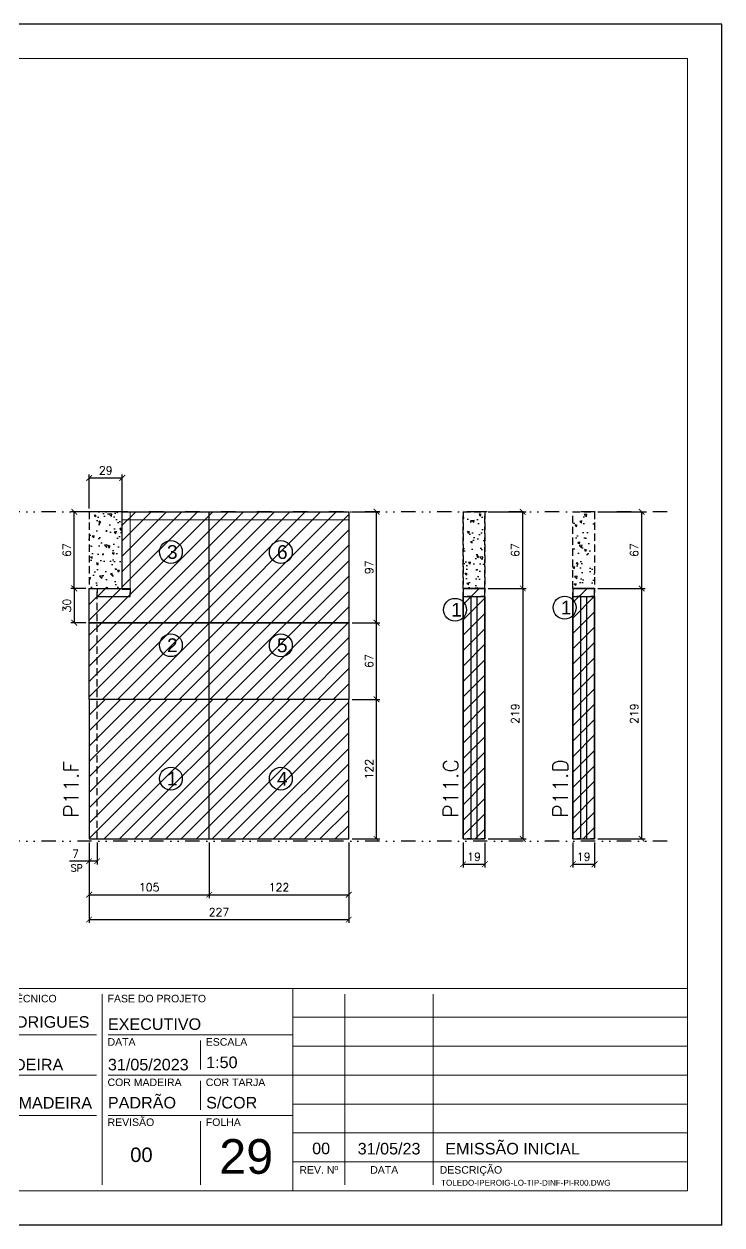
# Model space of a CAD drawing. Extents: x -23436 to 4767, y -3862 to 10024.
# Drawn here: x -18217 to -17606, y 632 to 1682 of the extents above; entities that cross this region are included whole.
import ezdxf
from ezdxf.enums import TextEntityAlignment as Align

# ---------------------------------------------------------------- set-up
doc = ezdxf.new("R2010")
doc.units = 0
doc.header["$PDMODE"] = 2
doc.header["$PDSIZE"] = 10
doc.linetypes.add('DIVIDE2', pattern=[0.625, 0.25, -0.125, 0, -0.125, 0, -0.125])
doc.linetypes.add('HIDDEN', pattern=[9.525, 6.35, -3.175])
doc.layers.get('0').update_dxf_attribs({"lineweight": 13})
doc.layers.get('Defpoints').update_dxf_attribs({"lineweight": 13})
for name, color, linetype, lineweight in [('A-GENM', 7, 'Continuous', 18), ('cotas', 4, 'Continuous', 13), ('FOLHA MB', 7, 'Continuous', 13), ('N° FOLHA', 5, 'Continuous', 13), ('Texto Seção', 7, 'Continuous', 15)]:
    doc.layers.add(name, color=color, linetype=linetype, lineweight=lineweight)
for name, color, linetype in [('Concreto', 250, 'HIDDEN'), ('Cota', 4, 'Continuous'), ('MB Logo', 254, 'Continuous'), ('Nível', 160, 'Continuous'), ('Painéis', 30, 'Continuous'), ('Reaproveitamento', 252, 'Continuous'), ('Romaneio', 10, 'Continuous'), ('Sarr 7x7', 104, 'Continuous'), ('Sarrafo de Pressão', 42, 'HIDDEN'), ('Texto Nível', 251, 'Continuous')]:
    doc.layers.add(name, color=color, linetype=linetype)
doc.layers.add('Laje_Perimetro', color=7, linetype='Continuous', plot=False)
doc.styles.add('ARIAL', font='arial.ttf', dxfattribs={"oblique": 15, "height": 25})
doc.styles.add('MB_C01', font='arial.ttf', dxfattribs={"height": 1.3})
doc.styles.add('MB_C02', font='arial.ttf', dxfattribs={"height": 2})
doc.styles.add('MB_C03', font='arial.ttf', dxfattribs={"height": 2.5})
doc.styles.add('MB_C04', font='arial.ttf', dxfattribs={"height": 6})
doc.styles.add('REGUA-120', font='ROMANS.shx', dxfattribs={"height": 15})
doc.styles.add('ROMANS', font='romans.shx')
doc.dimstyles.new('Cota Paínel', dxfattribs={"dimtxt": 7, "dimasz": 5, "dimexe": 3, "dimexo": 3, "dimgap": 3, "dimtad": 1, "dimdec": 1, "dimzin": 12, "dimdsep": 46, "dimtxsty": 'ROMANS', "dimblk": 'ARCHTICK', "dimcen": 0, "dimclrd": 4, "dimclre": 4, "dimclrt": 1, "dimadec": 1, "dimazin": 3, "dimtfac": 1, "dimtdec": 1, "dimtmove": 0, "dimatfit": 3, "dimldrblk": 'OBLIQUE', "dimfxl": 0, "dimtolj": 1, "dimtzin": 12, "dimarcsym": 0})
doc.dimstyles.new('PAINEL', dxfattribs={"dimtxt": 7, "dimasz": 5, "dimexe": 3, "dimexo": 3, "dimgap": 3, "dimtad": 1, "dimdec": 1, "dimzin": 12, "dimdsep": 46, "dimtxsty": 'ROMANS', "dimblk": 'ARCHTICK', "dimcen": 0, "dimclrd": 4, "dimclre": 4, "dimclrt": 1, "dimadec": 1, "dimazin": 3, "dimtfac": 1, "dimtdec": 1, "dimtmove": 0, "dimatfit": 3, "dimldrblk": 'OBLIQUE', "dimfxl": 0, "dimtolj": 1, "dimtzin": 12, "dimarcsym": 0})
pattern_1 = [(140, (-3170.02, 11675), (1.593909, 18.218467), [1.905, -20.955]), (85, (-3170.02, 11675), (-19.105685, -3.524342), [1.524, -16.764058]), (190.45144, (-3169.888, 11676.518), (-17.511775, 14.694125), [1.619, -17.809024]), (136.1842, (-3175.1, 11675), (4.204233, 27.107904), [2.8575, -31.4325]), (186.63556, (-3174.75, 11677.26), (-24.742612, 23.740413), [2.428502, -26.71356]), (81.18415, (-3175.1, 11675), (-24.742612, 23.740413), [2.285997, -25.145973]), (111, (-3173.83, 11677.54), (10.22652, 15.161439), [1.905, -20.955]), (56, (-3173.83, 11677.54), (-18.418797, 6.180203), [1.524, -16.764]), (161.45145, (-3172.978, 11678.803), (-8.192277, 21.341642), [1.619, -17.808994]), (127.5, (-3170.0204, 11675), (-8.455504, 0.3088603), [0, -16.5608, 0, -17.018, 0, -16.8275]), (97.5, (-3170.02, 11675), (-10.0180575, 6.6819663), [0, -9.7028, 0, -16.1798, 0, -6.4135]), (57.5, (-3170.0204, 11669.336), (0.5728744, 13.5590595), [0, -6.35, 0, -19.812, 0, -26.289]), (47.5, (-3170.02, 11666.796), (-2.542649, 14.812918), [0, -8.255, 0, -13.1572, 0, -18.669])]
pattern_2 = [(45, (-3170.02, 11500), (-6.735192, 6.735192), [])]

# ---------------------------------------------------------------- blocks, each defined once
blk = doc.blocks.new('A$C169d8357')
at = {"layer": 'FOLHA MB', "color": 1}
for p, q in [((1109.8, 356.7), (70, 356.7)), ((943.1, 351.7), (943.1, 185)), ((1109.8, 356.7), (1109.8, 179.9)), ((1455, 356.7), (1109.8, 356.7)), ((1155.3, 185), (1155.3, 351.7)), ((1232.6, 351.7), (1232.6, 185)), ((1455, 331.5), (1109.8, 331.5)), ((938.1, 316.3), (791.6, 316.3)), ((1109.8, 316.3), (948.2, 316.3)), ((1029, 311.3), (1029, 286)), ((1455, 306.2), (1109.8, 306.2)), ((938.1, 281), (791.6, 281)), ((1109.8, 281), (948.2, 281)), ((1029, 275.9), (1029, 250.7)), ((1455, 281), (1109.8, 281)), ((1455, 255.7), (1109.8, 255.7)), ((938.1, 245.6), (450.7, 245.6)), ((1109.8, 245.6), (948.2, 245.6)), ((1029, 240.6), (1029, 185)), ((1455, 230.4), (1109.8, 230.4)), ((1455, 205.2), (1109.8, 205.2))]:
    blk.add_line(p, q, dxfattribs=at)
for points in [[(0, 1199.9), (0, 149.9), (1485, 149.9), (1485, 1199.9)], [(70, 1169.9), (70, 179.9), (1455, 179.9), (1455, 1169.9)]]:
    blk.add_lwpolyline(points, close=True, dxfattribs=at)
at = {"layer": 'FOLHA MB', "color": 6, "style": 'MB_C01'}
for s, height, p in [('RESPONSÁVEL TÉCNICO', 6.566, (791.2, 344.6)), ('FASE DO PROJETO', 6.566, (947.8, 344.6)), ('DATA', 6.57, (947.8, 306.7)), ('ESCALA', 6.57, (1033.7, 306.7)), ('COR MADEIRA', 6.566, (947.8, 271.4)), ('COR TARJA', 6.57, (1033.7, 271.4)), ('REVISÃO', 6.57, (947.8, 236.5)), ('FOLHA', 6.57, (1033.7, 236.5))]:
    blk.add_text(s, height=height, dxfattribs=at).set_placement(p)
at = {"layer": 'FOLHA MB', "color": 5}
for s, height, style, p in [('DANIEL RODRIGUES', 10.102, 'MB_C02', (791.6, 322.4)), ('EXECUTIVO', 10.1, 'MB_C02', (948.1, 320.5)), ('THAÍS BANDEIRA', 10.102, 'MB_C02', (791.5, 285.1)), ('31/05/2023', 10.1, 'MB_C02', (948.1, 285.1)), ('1:50', 10.1, 'MB_C02', (1034, 287.1)), ('PADRÃO', 10.1, 'MB_C02', (948.1, 251.8)), ('FORMA DE MADEIRA', 10.102, 'MB_C02', (791.6, 251.7)), ('S/COR', 10.1, 'MB_C02', (1034, 251.8)), ('00', 10.1, 'MB_C02', (1126.7, 211.8)), ('31/05/23', 10.1, 'MB_C02', (1166.5, 211.6)), ('EMISSÃO INICIAL', 10.102, 'MB_C02', (1243.1, 211.6)), ('00', 12.63, 'MB_C03', (967.6, 205))]:
    blk.add_text(s, height=height, dxfattribs=dict(at, style=style)).set_placement(p)
at = {"layer": 'FOLHA MB', "color": 6, "style": 'MB_C01'}
for s, p in [('REV. Nº', (1132.5, 198.1)), ('DATA', (1189.7, 198.1)), ('DESCRIÇÃO', (1265.5, 198.1))]:
    blk.add_text(s, height=6.57, dxfattribs=at).set_placement(p, align=Align.MIDDLE_CENTER)
at = {"layer": 'FOLHA MB', "insert": (1239.4, 189.4), "char_height": 5.051, "width": 210.818, "attachment_point": 1, "style": 'MB_C04'}
blk.add_mtext('TOLEDO-IPEROIG-LO-TIP-DINF-PI-R00.DWG', dxfattribs=at)
blk = doc.blocks.new('_ArchTick')
at = {"color": 0, "linetype": 'ByBlock', "const_width": 0.15}
blk.add_lwpolyline([(-0.5, -0.5), (0.5, 0.5)], dxfattribs=at)
blk = doc.blocks.new('*D4325')
at = {"layer": 'Cota', "color": 4, "lineweight": -2, "transparency": 16777216}
for p, q in [((-18159.7, 966.8), (-18159.7, 896.3)), ((-17932.7, 966.8), (-17932.7, 896.3)), ((-18159.7, 899.3), (-17932.7, 899.3))]:
    blk.add_line(p, q, dxfattribs=at)
at = {"layer": 'Defpoints', "color": 0, "transparency": 16777216}
for p in [(-18159.7, 969.8), (-17932.7, 969.8), (-17932.7, 899.3)]:
    blk.add_point(p, dxfattribs=at)
at = {"layer": 'Cota', "color": 4, "lineweight": -2, "transparency": 16777216, "xscale": 5, "yscale": 5, "zscale": 5, "rotation": 180}
blk.add_blockref('_ArchTick', (-18159.7, 899.3), dxfattribs=at)
at = {"layer": 'Cota', "color": 4, "lineweight": -2, "transparency": 16777216, "xscale": 5, "yscale": 5, "zscale": 5}
blk.add_blockref('_ArchTick', (-17932.7, 899.3), dxfattribs=at)
at = {"layer": 'Cota', "color": 1, "transparency": 16777216, "insert": (-18046.2, 905.8), "char_height": 7, "attachment_point": 5, "style": 'ROMANS'}
blk.add_mtext('\\A1;227', dxfattribs=at)
blk = doc.blocks.new('_OBLIQUE')
at = {"color": 0, "linetype": 'ByBlock', "lineweight": -2}
for p, q in [((0, 0), (-1, 0)), ((-0.5, -0.5), (0.5, 0.5))]:
    blk.add_line(p, q, dxfattribs=at)
blk = doc.blocks.new('*D4326')
at = {"layer": 'Cota', "color": 4, "lineweight": -2, "transparency": 16777216}
for p, q in [((-17929.7, 1091.8), (-17905.4, 1091.8)), ((-17908.4, 969.8), (-17908.4, 1091.8)), ((-17929.7, 969.8), (-17905.4, 969.8))]:
    blk.add_line(p, q, dxfattribs=at)
at = {"layer": 'Defpoints', "color": 0, "transparency": 16777216}
for p in [(-17932.7, 1091.8), (-17908.4, 1091.8), (-17932.7, 969.8)]:
    blk.add_point(p, dxfattribs=at)
at = {"layer": 'Cota', "color": 4, "lineweight": -2, "transparency": 16777216, "xscale": 5, "yscale": 5, "zscale": 5}
for p, rotation in [((-17908.4, 1091.8), 90), ((-17908.4, 969.8), 270)]:
    blk.add_blockref('_ArchTick', p, dxfattribs=dict(at, rotation=rotation))
at = {"layer": 'Cota', "color": 1, "transparency": 16777216, "insert": (-17914.9, 1030.8), "char_height": 7, "attachment_point": 5, "rotation": 90, "style": 'ROMANS'}
blk.add_mtext('\\A1;122', dxfattribs=at)
blk = doc.blocks.new('*D4327')
at = {"layer": 'Cota', "color": 4, "lineweight": -2, "transparency": 16777216}
for p, q in [((-18159.7, 966.8), (-18159.7, 947.3)), ((-18152.7, 966.8), (-18152.7, 947.3)), ((-18159.7, 950.3), (-18176.9, 950.3)), ((-18152.7, 950.3), (-18159.7, 950.3))]:
    blk.add_line(p, q, dxfattribs=at)
at = {"layer": 'Defpoints', "color": 0, "transparency": 16777216}
for p in [(-18159.7, 969.8), (-18152.7, 969.8), (-18159.7, 950.3)]:
    blk.add_point(p, dxfattribs=at)
at = {"layer": 'Cota', "color": 4, "lineweight": -2, "transparency": 16777216, "xscale": 5, "yscale": 5, "zscale": 5, "rotation": 180}
blk.add_blockref('_ArchTick', (-18159.7, 950.3), dxfattribs=at)
at = {"layer": 'Cota', "color": 4, "lineweight": -2, "transparency": 16777216, "xscale": 5, "yscale": 5, "zscale": 5}
blk.add_blockref('_ArchTick', (-18152.7, 950.3), dxfattribs=at)
at = {"layer": 'Cota', "color": 1, "transparency": 16777216, "insert": (-18171.6, 956.8), "char_height": 7, "attachment_point": 5, "style": 'ROMANS'}
blk.add_mtext('\\A1;7', dxfattribs=at)
blk = doc.blocks.new('*D4328')
at = {"layer": 'Cota', "color": 4, "lineweight": -2, "transparency": 16777216}
for p, q in [((-18159.7, 966.8), (-18159.7, 918)), ((-18054.7, 966.8), (-18054.7, 918)), ((-18159.7, 921), (-18054.7, 921))]:
    blk.add_line(p, q, dxfattribs=at)
at = {"layer": 'Defpoints', "color": 0, "transparency": 16777216}
for p in [(-18159.7, 969.8), (-18054.7, 969.8), (-18054.7, 921)]:
    blk.add_point(p, dxfattribs=at)
at = {"layer": 'Cota', "color": 4, "lineweight": -2, "transparency": 16777216, "xscale": 5, "yscale": 5, "zscale": 5, "rotation": 180}
blk.add_blockref('_ArchTick', (-18159.7, 921), dxfattribs=at)
at = {"layer": 'Cota', "color": 4, "lineweight": -2, "transparency": 16777216, "xscale": 5, "yscale": 5, "zscale": 5}
blk.add_blockref('_ArchTick', (-18054.7, 921), dxfattribs=at)
at = {"layer": 'Cota', "color": 1, "transparency": 16777216, "insert": (-18107.2, 927.5), "char_height": 7, "attachment_point": 5, "style": 'ROMANS'}
blk.add_mtext('\\A1;105', dxfattribs=at)
blk = doc.blocks.new('*D4329')
at = {"layer": 'Cota', "color": 4, "lineweight": -2, "transparency": 16777216}
for p, q in [((-18054.7, 966.8), (-18054.7, 918)), ((-17932.7, 966.8), (-17932.7, 918)), ((-18054.7, 921), (-17932.7, 921))]:
    blk.add_line(p, q, dxfattribs=at)
at = {"layer": 'Defpoints', "color": 0, "transparency": 16777216}
for p in [(-18054.7, 969.8), (-17932.7, 969.8), (-17932.7, 921)]:
    blk.add_point(p, dxfattribs=at)
at = {"layer": 'Cota', "color": 4, "lineweight": -2, "transparency": 16777216, "xscale": 5, "yscale": 5, "zscale": 5, "rotation": 180}
blk.add_blockref('_ArchTick', (-18054.7, 921), dxfattribs=at)
at = {"layer": 'Cota', "color": 4, "lineweight": -2, "transparency": 16777216, "xscale": 5, "yscale": 5, "zscale": 5}
blk.add_blockref('_ArchTick', (-17932.7, 921), dxfattribs=at)
at = {"layer": 'Cota', "color": 1, "transparency": 16777216, "insert": (-17993.7, 927.5), "char_height": 7, "attachment_point": 5, "style": 'ROMANS'}
blk.add_mtext('\\A1;122', dxfattribs=at)
blk = doc.blocks.new('*D4348')
at = {"layer": 'Cota', "color": 4, "lineweight": -2, "transparency": 16777216}
for p, q in [((-17736.8, 966.8), (-17736.8, 944.7)), ((-17717.8, 966.8), (-17717.8, 944.7)), ((-17736.8, 947.7), (-17717.8, 947.7))]:
    blk.add_line(p, q, dxfattribs=at)
at = {"layer": 'Defpoints', "color": 0, "transparency": 16777216}
for p in [(-17736.8, 969.8), (-17717.8, 969.8), (-17717.8, 947.7)]:
    blk.add_point(p, dxfattribs=at)
at = {"layer": 'Cota', "color": 4, "lineweight": -2, "transparency": 16777216, "xscale": 5, "yscale": 5, "zscale": 5, "rotation": 180}
blk.add_blockref('_ArchTick', (-17736.8, 947.7), dxfattribs=at)
at = {"layer": 'Cota', "color": 4, "lineweight": -2, "transparency": 16777216, "xscale": 5, "yscale": 5, "zscale": 5}
blk.add_blockref('_ArchTick', (-17717.8, 947.7), dxfattribs=at)
at = {"layer": 'Cota', "color": 1, "transparency": 16777216, "insert": (-17727.3, 954.2), "char_height": 7, "attachment_point": 5, "style": 'ROMANS'}
blk.add_mtext('\\A1;19', dxfattribs=at)
blk = doc.blocks.new('*D4349')
at = {"layer": 'Cota', "color": 4, "lineweight": -2, "transparency": 16777216}
for p, q in [((-17714.8, 1255.8), (-17673.6, 1255.8)), ((-17676.6, 1188.8), (-17676.6, 1255.8)), ((-17714.8, 1188.8), (-17673.6, 1188.8))]:
    blk.add_line(p, q, dxfattribs=at)
at = {"layer": 'Defpoints', "color": 0, "transparency": 16777216}
for p in [(-17717.8, 1255.8), (-17676.6, 1255.8), (-17717.8, 1188.8)]:
    blk.add_point(p, dxfattribs=at)
at = {"layer": 'Cota', "color": 4, "lineweight": -2, "transparency": 16777216, "xscale": 5, "yscale": 5, "zscale": 5}
for p, rotation in [((-17676.6, 1255.8), 90), ((-17676.6, 1188.8), 270)]:
    blk.add_blockref('_ArchTick', p, dxfattribs=dict(at, rotation=rotation))
at = {"layer": 'Cota', "color": 1, "transparency": 16777216, "insert": (-17683.1, 1222.3), "char_height": 7, "attachment_point": 5, "rotation": 90, "style": 'ROMANS'}
blk.add_mtext('\\A1;67', dxfattribs=at)
blk = doc.blocks.new('*D4350')
at = {"layer": 'Cota', "color": 4, "lineweight": -2, "transparency": 16777216}
for p, q in [((-17810.7, 1255.8), (-17777.6, 1255.8)), ((-17780.6, 1188.8), (-17780.6, 1255.8)), ((-17810.7, 1188.8), (-17777.6, 1188.8))]:
    blk.add_line(p, q, dxfattribs=at)
at = {"layer": 'Defpoints', "color": 0, "transparency": 16777216}
for p in [(-17813.7, 1255.8), (-17780.6, 1255.8), (-17813.7, 1188.8)]:
    blk.add_point(p, dxfattribs=at)
at = {"layer": 'Cota', "color": 4, "lineweight": -2, "transparency": 16777216, "xscale": 5, "yscale": 5, "zscale": 5}
for p, rotation in [((-17780.6, 1255.8), 90), ((-17780.6, 1188.8), 270)]:
    blk.add_blockref('_ArchTick', p, dxfattribs=dict(at, rotation=rotation))
at = {"layer": 'Cota', "color": 1, "transparency": 16777216, "insert": (-17787.1, 1222.3), "char_height": 7, "attachment_point": 5, "rotation": 90, "style": 'ROMANS'}
blk.add_mtext('\\A1;67', dxfattribs=at)
blk = doc.blocks.new('*D4351')
at = {"layer": 'Cota', "color": 4, "lineweight": -2, "transparency": 16777216}
for p, q in [((-17832.7, 966.8), (-17832.7, 944.7)), ((-17813.7, 966.8), (-17813.7, 944.7)), ((-17832.7, 947.7), (-17813.7, 947.7))]:
    blk.add_line(p, q, dxfattribs=at)
at = {"layer": 'Defpoints', "color": 0, "transparency": 16777216}
for p in [(-17832.7, 969.8), (-17813.7, 969.8), (-17813.7, 947.7)]:
    blk.add_point(p, dxfattribs=at)
at = {"layer": 'Cota', "color": 4, "lineweight": -2, "transparency": 16777216, "xscale": 5, "yscale": 5, "zscale": 5, "rotation": 180}
blk.add_blockref('_ArchTick', (-17832.7, 947.7), dxfattribs=at)
at = {"layer": 'Cota', "color": 4, "lineweight": -2, "transparency": 16777216, "xscale": 5, "yscale": 5, "zscale": 5}
blk.add_blockref('_ArchTick', (-17813.7, 947.7), dxfattribs=at)
at = {"layer": 'Cota', "color": 1, "transparency": 16777216, "insert": (-17823.2, 954.2), "char_height": 7, "attachment_point": 5, "style": 'ROMANS'}
blk.add_mtext('\\A1;19', dxfattribs=at)
blk = doc.blocks.new('*D4353')
at = {"layer": 'Cota', "color": 4, "lineweight": -2, "transparency": 16777216}
for p, q in [((-17810.7, 1188.8), (-17777.6, 1188.8)), ((-17780.6, 1188.8), (-17780.6, 969.8)), ((-17810.7, 969.8), (-17777.6, 969.8))]:
    blk.add_line(p, q, dxfattribs=at)
at = {"layer": 'Defpoints', "color": 0, "transparency": 16777216}
for p in [(-17813.7, 1188.8), (-17813.7, 969.8), (-17780.6, 969.8)]:
    blk.add_point(p, dxfattribs=at)
at = {"layer": 'Cota', "color": 4, "lineweight": -2, "transparency": 16777216, "xscale": 5, "yscale": 5, "zscale": 5}
for p, rotation in [((-17780.6, 1188.8), 90), ((-17780.6, 969.8), 270)]:
    blk.add_blockref('_ArchTick', p, dxfattribs=dict(at, rotation=rotation))
at = {"layer": 'Cota', "color": 1, "transparency": 16777216, "insert": (-17787.1, 1079.3), "char_height": 7, "attachment_point": 5, "rotation": 90, "style": 'ROMANS'}
blk.add_mtext('\\A1;219', dxfattribs=at)
blk = doc.blocks.new('*D4354')
at = {"layer": 'Cota', "color": 4, "lineweight": -2, "transparency": 16777216}
for p, q in [((-17714.8, 1188.8), (-17673.6, 1188.8)), ((-17676.6, 969.8), (-17676.6, 1188.8)), ((-17714.8, 969.8), (-17673.6, 969.8))]:
    blk.add_line(p, q, dxfattribs=at)
at = {"layer": 'Defpoints', "color": 0, "transparency": 16777216}
for p in [(-17717.8, 1188.8), (-17676.6, 1188.8), (-17717.8, 969.8)]:
    blk.add_point(p, dxfattribs=at)
at = {"layer": 'Cota', "color": 4, "lineweight": -2, "transparency": 16777216, "xscale": 5, "yscale": 5, "zscale": 5}
for p, rotation in [((-17676.6, 1188.8), 90), ((-17676.6, 969.8), 270)]:
    blk.add_blockref('_ArchTick', p, dxfattribs=dict(at, rotation=rotation))
at = {"layer": 'Cota', "color": 1, "transparency": 16777216, "insert": (-17683.1, 1079.3), "char_height": 7, "attachment_point": 5, "rotation": 90, "style": 'ROMANS'}
blk.add_mtext('\\A1;219', dxfattribs=at)
blk = doc.blocks.new('*D4355')
at = {"layer": 'Cota', "color": 4, "lineweight": -2, "transparency": 16777216}
for p, q in [((-17929.7, 1158.8), (-17905.4, 1158.8)), ((-17908.4, 1091.8), (-17908.4, 1158.8)), ((-17929.7, 1091.8), (-17905.4, 1091.8))]:
    blk.add_line(p, q, dxfattribs=at)
at = {"layer": 'Defpoints', "color": 0, "transparency": 16777216}
for p in [(-17932.7, 1158.8), (-17908.4, 1158.8), (-17932.7, 1091.8)]:
    blk.add_point(p, dxfattribs=at)
at = {"layer": 'Cota', "color": 4, "lineweight": -2, "transparency": 16777216, "xscale": 5, "yscale": 5, "zscale": 5}
for p, rotation in [((-17908.4, 1158.8), 90), ((-17908.4, 1091.8), 270)]:
    blk.add_blockref('_ArchTick', p, dxfattribs=dict(at, rotation=rotation))
at = {"layer": 'Cota', "color": 1, "transparency": 16777216, "insert": (-17914.9, 1125.3), "char_height": 7, "attachment_point": 5, "rotation": 90, "style": 'ROMANS'}
blk.add_mtext('\\A1;67', dxfattribs=at)
blk = doc.blocks.new('*D4358')
at = {"layer": 'A-GENM', "color": 4, "lineweight": -2, "transparency": 16777216}
for p, q in [((-17929.7, 1255.8), (-17905.4, 1255.8)), ((-17908.4, 1158.8), (-17908.4, 1255.8)), ((-17929.7, 1158.8), (-17905.4, 1158.8))]:
    blk.add_line(p, q, dxfattribs=at)
at = {"layer": 'Defpoints', "color": 0, "transparency": 16777216}
for p in [(-17932.7, 1255.8), (-17908.4, 1255.8), (-17932.7, 1158.8)]:
    blk.add_point(p, dxfattribs=at)
at = {"layer": 'A-GENM', "color": 4, "lineweight": -2, "transparency": 16777216, "xscale": 5, "yscale": 5, "zscale": 5}
for p, rotation in [((-17908.4, 1255.8), 90), ((-17908.4, 1158.8), 270)]:
    blk.add_blockref('_ArchTick', p, dxfattribs=dict(at, rotation=rotation))
at = {"layer": 'A-GENM', "color": 1, "transparency": 16777216, "insert": (-17914.9, 1207.3), "char_height": 7, "attachment_point": 5, "rotation": 90, "style": 'ROMANS'}
blk.add_mtext('\\A1;97', dxfattribs=at)
blk = doc.blocks.new('*D4256')
at = {"layer": 'cotas', "color": 4, "lineweight": -2, "transparency": 16777216}
for p, q in [((-18159.7, 1258.8), (-18159.7, 1288.4)), ((-18159.7, 1285.4), (-18130.7, 1285.4)), ((-18130.7, 1255.3), (-18130.7, 1288.4))]:
    blk.add_line(p, q, dxfattribs=at)
at = {"layer": 'Defpoints', "color": 0, "transparency": 16777216}
for p in [(-18130.7, 1285.4), (-18159.7, 1255.8), (-18130.7, 1252.3)]:
    blk.add_point(p, dxfattribs=at)
at = {"layer": 'cotas', "color": 4, "lineweight": -2, "transparency": 16777216, "xscale": 5, "yscale": 5, "zscale": 5, "rotation": 180}
blk.add_blockref('_ArchTick', (-18159.7, 1285.4), dxfattribs=at)
at = {"layer": 'cotas', "color": 4, "lineweight": -2, "transparency": 16777216, "xscale": 5, "yscale": 5, "zscale": 5}
blk.add_blockref('_ArchTick', (-18130.7, 1285.4), dxfattribs=at)
at = {"layer": 'cotas', "color": 1, "transparency": 16777216, "insert": (-18145.2, 1291.9), "char_height": 7, "attachment_point": 5, "style": 'ROMANS'}
blk.add_mtext('\\A1;29', dxfattribs=at)
blk = doc.blocks.new('*D6304')
at = {"layer": 'Defpoints', "color": 0, "transparency": 16777216}
for p in [(-18159.7, 1188.8), (-18172.7, 1158.8), (-18159.7, 1158.8)]:
    blk.add_point(p, dxfattribs=at)
at = {"layer": 'Texto Nível', "color": 4, "lineweight": -2, "transparency": 16777216}
for p, q in [((-18162.7, 1188.8), (-18175.7, 1188.8)), ((-18172.7, 1188.8), (-18172.7, 1158.8)), ((-18162.7, 1158.8), (-18175.7, 1158.8))]:
    blk.add_line(p, q, dxfattribs=at)
at = {"layer": 'Texto Nível', "color": 4, "lineweight": -2, "transparency": 16777216, "xscale": 5, "yscale": 5, "zscale": 5}
for p, rotation in [((-18172.7, 1188.8), 90), ((-18172.7, 1158.8), 270)]:
    blk.add_blockref('_ArchTick', p, dxfattribs=dict(at, rotation=rotation))
at = {"layer": 'Texto Nível', "color": 1, "transparency": 16777216, "insert": (-18179.2, 1173.8), "char_height": 7, "attachment_point": 5, "rotation": 90, "style": 'ROMANS'}
blk.add_mtext('\\A1;30', dxfattribs=at)
blk = doc.blocks.new('*D6305')
at = {"layer": 'Defpoints', "color": 0, "transparency": 16777216}
for p in [(-18172.7, 1255.8), (-18130.7, 1255.8), (-18159.7, 1188.8)]:
    blk.add_point(p, dxfattribs=at)
at = {"layer": 'Texto Nível', "color": 4, "lineweight": -2, "transparency": 16777216}
for p, q in [((-18133.7, 1255.8), (-18175.7, 1255.8)), ((-18172.7, 1188.8), (-18172.7, 1255.8)), ((-18162.7, 1188.8), (-18175.7, 1188.8))]:
    blk.add_line(p, q, dxfattribs=at)
at = {"layer": 'Texto Nível', "color": 4, "lineweight": -2, "transparency": 16777216, "xscale": 5, "yscale": 5, "zscale": 5}
for p, rotation in [((-18172.7, 1255.8), 90), ((-18172.7, 1188.8), 270)]:
    blk.add_blockref('_ArchTick', p, dxfattribs=dict(at, rotation=rotation))
at = {"layer": 'Texto Nível', "color": 1, "transparency": 16777216, "insert": (-18179.2, 1222.3), "char_height": 7, "attachment_point": 5, "rotation": 90, "style": 'ROMANS'}
blk.add_mtext('\\A1;67', dxfattribs=at)

msp = doc.modelspace()

# ---------------------------------------------------------------- hatches: boundary and pattern name
at = {"layer": 'Concreto'}
h = msp.add_hatch(dxfattribs=at)
h.set_pattern_fill('AR-CONC', color=256, scale=0.1, angle=-270)
h.set_pattern_definition([(140, (-3279.43, 11631), (1.593909, 18.218467), [1.905, -20.955]), (85, (-3279.43, 11631), (-19.105685, -3.524342), [1.524, -16.764058]), (190.45144, (-3279.297, 11632.518), (-17.511775, 14.694125), [1.619, -17.809024]), (136.1842, (-3284.51, 11631), (4.204233, 27.107904), [2.8575, -31.4325]), (186.63556, (-3284.16, 11633.26), (-24.742612, 23.740413), [2.428502, -26.71356]), (81.18415, (-3284.51, 11631), (-24.742612, 23.740413), [2.285997, -25.145973]), (111, (-3283.24, 11633.54), (10.22652, 15.161439), [1.905, -20.955]), (56, (-3283.24, 11633.54), (-18.418797, 6.180203), [1.524, -16.764]), (161.45145, (-3282.387, 11634.804), (-8.192277, 21.341642), [1.619, -17.808994]), (127.5, (-3279.4296, 11631), (-8.455504, 0.3088603), [0, -16.5608, 0, -17.018, 0, -16.8275]), (97.5, (-3279.43, 11631), (-10.0180575, 6.6819663), [0, -9.7028, 0, -16.1798, 0, -6.4135]), (57.5, (-3279.4296, 11625.336), (0.5728744, 13.5590595), [0, -6.35, 0, -19.812, 0, -26.289]), (47.5, (-3279.43, 11622.796), (-2.542649, 14.812918), [0, -8.255, 0, -13.1572, 0, -18.669])])
h.paths.add_polyline_path([(-18159.742, 1188.818), (-18130.742, 1188.818), (-18130.742, 1255.818), (-18159.742, 1255.818)])
h = msp.add_hatch(dxfattribs=at)
h.set_pattern_fill('AR-CONC', color=256, scale=0.1, angle=-270)
h.set_pattern_definition(pattern_1)
h.paths.add_polyline_path([(-17832.323, 1255.818), (-17813.323, 1255.818), (-17813.68, 1188.818), (-17832.68, 1188.818)])
h = msp.add_hatch(dxfattribs=at)
h.set_pattern_fill('AR-CONC', color=256, scale=0.1, angle=-270)
h.set_pattern_definition(pattern_1)
h.paths.add_polyline_path([(-17736.82, 1255.818), (-17717.82, 1255.818), (-17717.82, 1188.818), (-17736.82, 1188.818)])
at = {"layer": 'Reaproveitamento'}
h = msp.add_hatch(dxfattribs=at)
h.set_pattern_fill('ANSI31', color=256, scale=3, style=0)
h.set_pattern_definition([(45, (-11602.353, -4e-12), (-6.735192, 6.735192), [])])
h.paths.add_polyline_path([(-18159.742, 1158.818), (-18159.742, 1188.818), (-18130.742, 1188.818), (-18130.742, 1255.818), (-17932.742, 1255.818), (-17932.742, 1158.818)])
h = msp.add_hatch(dxfattribs=at)
h.set_pattern_fill('ANSI31', color=256, scale=3, style=0)
h.set_pattern_definition(pattern_2)
h.paths.add_polyline_path([(-17832.68, 969.818), (-17813.68, 969.818), (-17813.68, 1188.818), (-17832.68, 1188.818)])
h = msp.add_hatch(dxfattribs=at)
h.set_pattern_fill('ANSI31', color=256, scale=3, style=0)
h.set_pattern_definition(pattern_2)
h.paths.add_polyline_path([(-17736.82, 969.818), (-17717.82, 969.818), (-17717.82, 1188.818), (-17736.82, 1188.818)])
h = msp.add_hatch(dxfattribs=at)
h.set_pattern_fill('ANSI31', color=256, scale=3, style=0)
h.set_pattern_definition([(45, (1585, -4e-12), (-6.735192, 6.735192), [])])
h.paths.add_polyline_path([(-18159.742, 1158.818), (-17932.742, 1158.818), (-17932.742, 1091.818), (-18159.742, 1091.818)])
h = msp.add_hatch(dxfattribs=at)
h.set_pattern_fill('ANSI31', color=256, scale=3, style=0)
h.set_pattern_definition([(45, (1662.912, 4601.359), (-6.735192, 6.735192), [])])
h.paths.add_polyline_path([(-18159.742, 969.818), (-17932.742, 969.818), (-17932.742, 1091.818), (-18159.742, 1091.818)])

# ---------------------------------------------------------------- linework, layer by layer
at = {"layer": 'Concreto'}
for points in [[(-18159.742, 1188.818), (-18130.742, 1188.818), (-18130.742, 1255.818), (-18159.742, 1255.818)], [(-17832.68, 1188.818), (-17813.68, 1188.818), (-17813.68, 1255.818), (-17832.68, 1255.818)], [(-17832.68, 1255.818), (-17813.68, 1255.818), (-17813.68, 1188.818), (-17832.68, 1188.818)], [(-17736.82, 1255.818), (-17717.82, 1255.818), (-17717.82, 1188.818), (-17736.82, 1188.818)]]:
    msp.add_lwpolyline(points, close=True, dxfattribs=at)
at = {"layer": 'cotas', "color": 50}
for p, q in [((-18130.742, 1187.818), (-18130.742, 1255.818)), ((-18130.742, 1255.818), (-18127.242, 1255.818)), ((-18130.742, 1255.818), (-18130.742, 1252.318)), ((-18130.742, 1255.818), (-17932.742, 1255.818)), ((-18130.742, 1248.818), (-18130.742, 1252.318)), ((-18123.742, 1255.818), (-18127.242, 1255.818)), ((-18123.742, 1187.818), (-18123.742, 1255.818)), ((-17932.742, 1255.818), (-17932.742, 1252.318)), ((-17932.742, 1248.818), (-17932.742, 1252.318)), ((-18130.742, 1248.818), (-17932.742, 1248.818)), ((-18130.742, 1187.818), (-18127.242, 1187.818)), ((-18123.742, 1187.818), (-18127.242, 1187.818))]:
    msp.add_line(p, q, dxfattribs=at)
at = {"layer": 'Laje_Perimetro'}
msp.add_lwpolyline([(-17606.377, 1682.259), (-19091.397, 1682.259), (-19091.397, 632.259), (-17606.377, 632.259)], close=True, dxfattribs=at)
at = {"layer": 'Nível', "linetype": 'DIVIDE2', "ltscale": 50}
for p, q in [((-17654.314, 1255.818), (-18998.675, 1255.818)), ((-17654.314, 967.818), (-18998.675, 967.818))]:
    msp.add_line(p, q, dxfattribs=at)
at = {"layer": 'Painéis', "color": 32, "true_color": 0xcd6928}
msp.add_line((-18054.742, 969.818), (-18054.742, 1255.818), dxfattribs=at)
for points in [[(-18159.742, 1158.818), (-18159.742, 1188.818), (-18130.742, 1188.818), (-18130.742, 1255.818), (-17932.742, 1255.818), (-17932.742, 1158.818)], [(-17832.68, 969.818), (-17813.68, 969.818), (-17813.68, 1188.818), (-17832.68, 1188.818)], [(-17736.82, 969.818), (-17717.82, 969.818), (-17717.82, 1188.818), (-17736.82, 1188.818)], [(-17736.82, 1188.818), (-17717.82, 1188.818), (-17717.82, 1188.818), (-17736.82, 1188.818)], [(-18159.742, 1158.818), (-17932.742, 1158.818), (-17932.742, 1091.818), (-18159.742, 1091.818)], [(-18159.742, 969.818), (-17932.742, 969.818), (-17932.742, 1091.818), (-18159.742, 1091.818)]]:
    msp.add_lwpolyline(points, close=True, dxfattribs=at)
at = {"layer": 'Romaneio'}
for centre in [(-18088.239, 1220.679), (-17992.094, 1220.582), (-17839.801, 1170.133), (-17743.941, 1172.012), (-18088.239, 1139.142), (-17992.094, 1139.045), (-18088.239, 1022.539), (-17992.094, 1022.441)]:
    msp.add_circle(centre, 10, dxfattribs=at)
at = {"layer": 'Sarr 7x7', "color": 50}
for p, q in [((-18152.742, 1188.818), (-18152.742, 1185.318)), ((-18152.742, 1188.818), (-18123.742, 1188.818)), ((-18123.742, 1188.818), (-18123.742, 1185.318)), ((-17832.68, 1188.818), (-17832.68, 1185.318)), ((-17832.68, 1188.818), (-17813.68, 1188.818)), ((-17813.68, 1188.818), (-17813.68, 1185.318)), ((-17736.82, 1188.818), (-17736.82, 1185.318)), ((-17736.82, 1188.818), (-17717.82, 1188.818)), ((-17717.82, 1188.818), (-17717.82, 1185.318)), ((-18152.742, 1181.818), (-18152.742, 1185.318)), ((-18152.742, 1181.818), (-18123.742, 1181.818)), ((-18123.742, 1181.818), (-18123.742, 1185.318)), ((-17832.68, 1181.818), (-17832.68, 1185.318)), ((-17832.68, 1181.818), (-17813.68, 1181.818)), ((-17832.68, 969.818), (-17832.68, 1181.818)), ((-17832.68, 1181.818), (-17829.18, 1181.818)), ((-17825.68, 1181.818), (-17829.18, 1181.818)), ((-17825.68, 969.818), (-17825.68, 1181.818)), ((-17820.68, 1181.818), (-17817.18, 1181.818)), ((-17820.68, 1181.818), (-17820.68, 969.818)), ((-17813.68, 1181.818), (-17817.18, 1181.818)), ((-17813.68, 1181.818), (-17813.68, 1185.318)), ((-17813.68, 1181.818), (-17813.68, 969.818)), ((-17736.82, 1181.818), (-17736.82, 1185.318)), ((-17736.82, 1181.818), (-17717.82, 1181.818)), ((-17736.82, 969.818), (-17736.82, 1181.818)), ((-17736.82, 1181.818), (-17733.32, 1181.818)), ((-17729.82, 1181.818), (-17733.32, 1181.818)), ((-17729.82, 969.818), (-17729.82, 1181.818)), ((-17724.82, 1181.818), (-17721.32, 1181.818)), ((-17724.82, 1181.818), (-17724.82, 969.818)), ((-17717.82, 1181.818), (-17721.32, 1181.818)), ((-17717.82, 1181.818), (-17717.82, 1185.318)), ((-17717.82, 1181.818), (-17717.82, 969.818)), ((-17832.68, 969.818), (-17829.18, 969.818)), ((-17825.68, 969.818), (-17829.18, 969.818)), ((-17820.68, 969.818), (-17817.18, 969.818)), ((-17813.68, 969.818), (-17817.18, 969.818)), ((-17736.82, 969.818), (-17733.32, 969.818)), ((-17729.82, 969.818), (-17733.32, 969.818)), ((-17724.82, 969.818), (-17721.32, 969.818)), ((-17717.82, 969.818), (-17721.32, 969.818))]:
    msp.add_line(p, q, dxfattribs=at)
at = {"layer": 'Sarrafo de Pressão'}
msp.add_line((-18152.742, 969.818), (-18152.742, 1188.818), dxfattribs=at)

# ---------------------------------------------------------------- block references
at = {"layer": 'MB Logo'}
msp.add_blockref('A$C169d8357', (-19091.397, 482.321), dxfattribs=at)

# ---------------------------------------------------------------- texts
at = {"layer": 'N° FOLHA', "color": 5, "style": 'MB_C04'}
msp.add_text('29', height=30.3061, dxfattribs=at).set_placement((-18045.93, 677.003))
at = {"layer": 'Romaneio', "color": 0, "style": 'ARIAL'}
for s, p in [('3', (-18086.986, 1220.679)), ('6', (-17990.841, 1220.582)), ('1', (-17838.548, 1170.133)), ('1', (-17742.689, 1172.012)), ('2', (-18086.986, 1139.142)), ('5', (-17990.841, 1139.045)), ('1', (-18086.986, 1022.539)), ('4', (-17990.841, 1022.441))]:
    msp.add_text(s, height=12, dxfattribs=at).set_placement(p, align=Align.MIDDLE_CENTER)
at = {"layer": 'Texto Seção', "char_height": 13, "width": 285.32988, "attachment_point": 7, "rotation": 90, "style": 'REGUA-120'}
for s, insert in [('P11.F', (-18168.871, 988.283)), ('P11.C', (-17837.049, 988.283)), ('P11.D', (-17741.19, 988.283))]:
    msp.add_mtext(s, dxfattribs=dict(at, insert=insert))
at = {"layer": 'Texto Seção', "insert": (-18175.802, 941.391), "char_height": 6, "attachment_point": 7, "style": 'ROMANS'}
msp.add_mtext('SP', dxfattribs=at)

# ---------------------------------------------------------------- dimensions: what is measured, and where the dimension line sits
at = {"layer": 'A-GENM', "color": 6}
dim = msp.add_linear_dim(base=(-17908.394, 1255.818), p1=(-17932.742, 1158.818), p2=(-17932.742, 1255.818), angle=90, dimstyle='PAINEL', override={"dimarcsym": 2}, dxfattribs=at)
dim.commit()
dim.dimension.update_dxf_attribs({"geometry": '*D4358', "text_midpoint": (-17914.894, 1207.318)})
at = {"layer": 'Cota'}
for base, p1, p2, picture, middle in [((-17780.564, 1255.818), (-17813.68, 1188.818), (-17813.68, 1255.818), '*D4350', (-17787.064, 1222.318)), ((-17676.584, 1255.818), (-17717.82, 1188.818), (-17717.82, 1255.818), '*D4349', (-17683.084, 1222.318)), ((-17780.564, 969.818), (-17813.68, 1188.818), (-17813.68, 969.818), '*D4353', (-17787.064, 1079.318)), ((-17676.584, 1188.818), (-17717.82, 969.818), (-17717.82, 1188.818), '*D4354', (-17683.084, 1079.318)), ((-17908.394, 1158.818), (-17932.742, 1091.818), (-17932.742, 1158.818), '*D4355', (-17914.894, 1125.318))]:
    dim = msp.add_linear_dim(base=base, p1=p1, p2=p2, angle=90, dimstyle='PAINEL', override={"dimarcsym": 2}, dxfattribs=at)
    dim.commit()
    dim.dimension.update_dxf_attribs({"geometry": picture, "text_midpoint": middle})
at = {"layer": 'Cota', "color": 2}
dim = msp.add_linear_dim(base=(-17908.394, 1091.818), p1=(-17932.742, 969.818), p2=(-17932.742, 1091.818), angle=90, dimstyle='Cota Paínel', dxfattribs=at)
dim.commit()
dim.dimension.update_dxf_attribs({"geometry": '*D4326', "text_midpoint": (-17914.894, 1030.818)})
at = {"layer": 'Cota'}
dim = msp.add_linear_dim(base=(-18159.742, 950.34), p1=(-18152.742, 969.818), p2=(-18159.742, 969.818), dimstyle='Cota Paínel', dxfattribs=at)
dim.commit()
dim.dimension.update_dxf_attribs({"geometry": '*D4327', "text_midpoint": (-18171.576, 950.34), "dimtype": 160})
at = {"layer": 'Cota', "color": 2}
dim = msp.add_linear_dim(base=(-17932.742, 899.307), p1=(-18159.742, 969.818), p2=(-17932.742, 969.818), dimstyle='Cota Paínel', dxfattribs=at)
dim.commit()
dim.dimension.update_dxf_attribs({"geometry": '*D4325', "text_midpoint": (-18046.242, 905.807)})
at = {"layer": 'Cota', "color": 3}
for base, p1, p2, picture, middle in [((-18054.742, 920.977), (-18159.742, 969.818), (-18054.742, 969.818), '*D4328', (-18107.242, 927.477)), ((-17932.742, 920.977), (-18054.742, 969.818), (-17932.742, 969.818), '*D4329', (-17993.742, 927.477))]:
    dim = msp.add_linear_dim(base=base, p1=p1, p2=p2, dimstyle='Cota Paínel', dxfattribs=at)
    dim.commit()
    dim.dimension.update_dxf_attribs({"geometry": picture, "text_midpoint": middle})
at = {"layer": 'Cota'}
for base, p1, p2, picture, middle in [((-17813.68, 947.695), (-17832.68, 969.818), (-17813.68, 969.818), '*D4351', (-17823.18, 954.195)), ((-17717.82, 947.695), (-17736.82, 969.818), (-17717.82, 969.818), '*D4348', (-17727.32, 954.195))]:
    dim = msp.add_linear_dim(base=base, p1=p1, p2=p2, dimstyle='PAINEL', override={"dimarcsym": 2}, dxfattribs=at)
    dim.commit()
    dim.dimension.update_dxf_attribs({"geometry": picture, "text_midpoint": middle})
at = {"layer": 'cotas'}
dim = msp.add_linear_dim(base=(-18130.742, 1285.398), p1=(-18159.742, 1255.818), p2=(-18130.742, 1252.318), dimstyle='PAINEL', override={"dimarcsym": 2}, dxfattribs=at)
dim.commit()
dim.dimension.update_dxf_attribs({"geometry": '*D4256', "text_midpoint": (-18145.242, 1291.898)})
at = {"layer": 'Texto Nível'}
for base, p2, picture, middle in [((-18172.666, 1255.818), (-18130.742, 1255.818), '*D6305', (-18179.166, 1222.318)), ((-18172.666, 1158.818), (-18159.742, 1158.818), '*D6304', (-18179.166, 1173.818))]:
    dim = msp.add_linear_dim(base=base, p1=(-18159.742, 1188.818), p2=p2, angle=90, dimstyle='Cota Paínel', dxfattribs=at)
    dim.commit()
    dim.dimension.update_dxf_attribs({"geometry": picture, "text_midpoint": middle})

doc.saveas('drawing.dxf')
